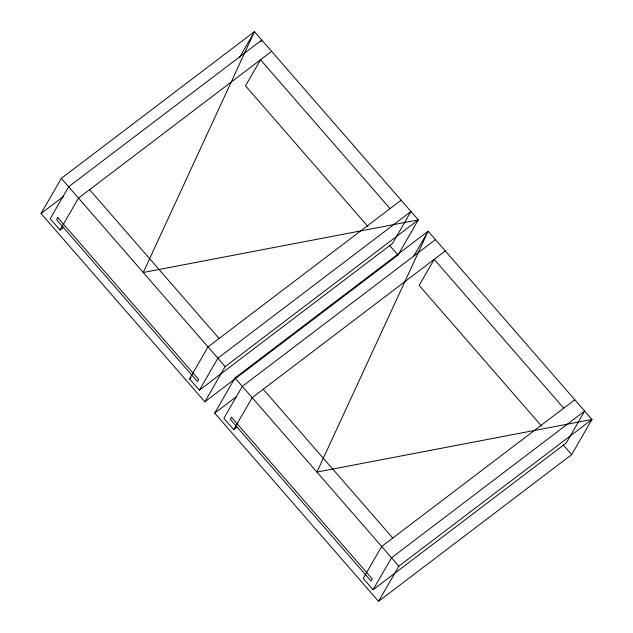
<?xml version="1.0" encoding="UTF-8"?>
<svg xmlns="http://www.w3.org/2000/svg" width="633" height="633" viewBox="0 0 633 633"><rect width="100%" height="100%" fill="white"/><g stroke="black" fill="none" stroke-linecap="round" stroke-linejoin="round"><path stroke-width="0.95" d="M41.042 213.535L61.338 178.371L254.458 31.65L418.286 219.904L397.991 255.059L204.87 401.789L41.042 213.535L63.806 196.238M260.796 41.738L261.769 40.053L68.657 186.775L50.197 218.741L60.04 230.048L78.5 198.089L271.612 51.368M239.48 57.603L254.458 31.65L143.256 272.499L418.286 219.904L225.166 366.626L204.87 401.789M199.403 390.189L217.855 358.223L410.975 211.501L392.523 243.46L199.403 390.189L189.56 378.874L208.012 346.916L401.132 200.186M214.714 413.096L235.009 377.941L428.13 231.211L591.958 419.465L571.662 454.629L378.542 601.35L214.714 413.096L236.695 396.4M435.441 239.614L242.328 386.344L223.868 418.302L233.712 429.617L252.171 397.651L445.284 250.929M413.634 256.325L428.13 231.211L316.927 472.068L591.958 419.465L398.837 566.195L378.542 601.35M373.074 589.75L391.526 557.792L584.647 411.062L566.195 443.029L373.074 589.75L363.231 578.443L381.683 546.477L574.804 399.755M60.04 230.048L63.973 227.065M189.56 378.874L191.126 377.679M233.712 429.617L236.853 427.228M390.047 208.605L260.535 59.779L245.493 85.835L367.884 226.472M563.718 408.174L434.206 259.348L419.165 285.396L541.555 426.033M389.572 245.39L397.991 255.059M563.243 444.952L571.662 454.629M89.577 189.671L219.089 338.497M263.249 389.232L392.769 538.058M61.338 178.371L225.166 366.626M235.009 377.941L398.837 566.195M57.832 217.673L56.63 219.754L197.401 381.501L198.596 379.428L57.832 217.673M231.504 417.242L230.301 419.315L371.073 581.07L372.267 578.989L231.504 417.242"/></g></svg>
